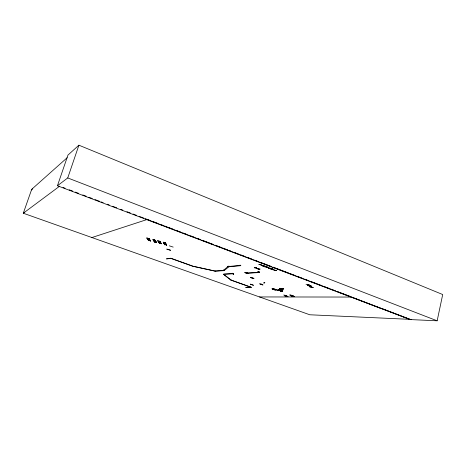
<?xml version="1.0" encoding="UTF-8"?>
<svg xmlns="http://www.w3.org/2000/svg" width="466" height="466" viewBox="0 0 466 466"><rect width="100%" height="100%" fill="white"/><g stroke="black" fill="none" stroke-linecap="round" stroke-linejoin="round"><path stroke-width="0.7" d="M259.818 283.835L262.888 284.947M307.566 285.378L311.678 286.287L307.985 285.699M307.63 285.454L311.271 286.031M309.506 286.741L313.245 287.423M309.558 286.806L313.239 287.446M284.819 295.887L288.087 296.562L284.819 295.869M253.941 278.388L250.347 277.579L253.906 278.301M437.155 320.806L442.7 294.535L78.905 145.194L67.978 155.061L57.434 185.753L410.266 319.571L437.155 320.806L67.739 177.942L57.434 185.753M410.266 319.571L382.271 308.719M279.379 288.903L282.955 289.91M279.909 288.262L283.491 289.264M381.555 308.678L351.521 297.052L411.193 319.728M309.436 285.262L309.325 285.71L309.226 285.32M309.535 285.338L309.273 285.687L309.401 285.25M272.022 268.701L271.894 269.132C280.445 271.433 271.352 270.274 271.946 268.707M272.202 269.237L272.389 268.964M267.117 266.768L264.834 266.907L267.181 266.587M257.972 272.103L258.077 271.73M258.31 271.818L258.193 272.226L258.211 271.829M258.362 271.847L257.937 272.097M258.805 272.319L259.463 272.563L246.275 273.192L258.805 272.319L258.892 271.998L259.55 272.243M257.96 272.033L259.393 272.196M233.151 273.466L233.058 273.816L223.663 274.177L232.342 273.554L232.441 273.204M223.628 270.379L224.35 270.641L215.129 271.096L223.628 270.379L223.721 270.03M227.804 266.313L229.528 266.29M227.757 266.465L229.54 266.354L227.833 266.302M229.022 266.185L228.888 266.797L228.194 266.54L240.206 265.404L240.887 265.655L228.853 266.785L224.14 270.612L223.441 270.402L228.282 266.232L228.94 266.47M228.777 266.453L229.074 266.313M223.441 270.402L223.523 270.099M282.46 290.429L278.913 289.456L282.483 290.382M166.851 249.135L170.649 250.294L166.875 249.112M67.739 177.942L78.905 145.194M289.875 295.019L293.178 295.642M244.813 272.581L248.442 273.396L244.755 272.558M309.663 284.901L306.034 284.272M250.376 284.173L253.376 285.262M277.416 290.12L279.268 290.085M279.128 290.05L277.264 290.097L279.14 290.05M272.942 268.952L270.816 269.179M270.793 269.132L272.756 268.94M259.032 264.671L261.129 264.542L258.846 264.647M254.407 267.804L256.416 267.688L254.238 267.769M232.674 273.379L233.746 274.34L232.493 273.385M240.555 265.206L238.668 265.387M264.81 282.623L263.639 282.978L264.775 282.635M260.494 284.423L261.426 284.097M261.263 284.068L260.506 284.481M169.327 245.821L173.189 247.102M281.738 288.809L280.835 289.904M31.461 189.994L32.696 188.835M67.162 157.735L31.7 189.312L23.3 213.224L309.814 314.777L410.313 319.361M24.453 212.304L23.3 213.224L59.654 186.173M148.456 240.456L148.753 240.526M152.865 239.466L154.45 242M150.431 240.98L148.741 238.423L150.39 240.969M153.39 239.699L154.829 242.099M154.491 239.903L156.157 242.536L154.456 239.891M154.59 240.019L156.11 242.536M154.974 240.124C160.065 248.017 151.036 234.456 156.524 242.646M157.782 240.689L159.43 243.328M160.852 243.625L159.372 241.114M159.756 241.213L161.23 243.724M163.246 242.174L164.655 244.667M164.882 244.819L163.729 242.396L165.18 244.889M159.855 241.336L161.376 243.846L159.797 241.225M164.976 242.728C163.432 241.924 169.309 249.211 164.935 242.716M165.22 242.699L166.601 245.186M166.642 245.198L165.261 242.71M148.508 238.272L150.052 240.881M150.203 240.835L148.66 238.394M264.647 282.973L264.344 282.85M261.042 284.318L261.141 284.429M91.837 237.567L147.134 219.498M282.676 288.541L283.013 288.652M278.959 289.869L279.285 289.974M283.544 288.501L282.46 288.821M278.942 290.178L279.984 289.869L278.808 290.132M281.569 288.774L280.695 289.864M261.007 284.377L261.263 284.411M171.43 258.461L166.438 258.875L170.789 258.228L193.052 266.226L215.321 271.154L192.773 266.255L171.173 258.496M148.491 240.468L146.767 237.887L148.87 240.567M159.221 241.161L160.735 243.683M154.695 242.163L152.965 239.588M164.9 244.831L163.281 242.186M166.717 245.314L165.319 242.821M307.985 284.679L307.991 284.761M309.756 286.019L311.265 286.992M262.841 266.144L264.944 265.964L262.841 266.168M257.972 269.15L260.115 269.063L258.112 269.231M268.597 268.34L270.921 268.235L268.655 268.329M274.352 270.513L276.705 270.426L274.41 270.501M246.322 272.913L246.823 273.128L246.264 272.93M257.815 272.086L259.288 271.958M247.714 273.024L245.739 273.093M259.399 272.231L257.436 272.348M262.882 284.959L259.719 283.841M251.081 287.196L245.699 287.341L251.652 287.4L230.571 279.915L223.441 274.224L231.2 280.054L230.897 280.072L250.766 287.202M282.466 291.267L280.59 291.285L282.297 291.227M285.291 295.374L286.223 296.085M291.471 295.351L292.502 296.166M259.469 296.941L350.799 297.052M311.375 287.085L309.931 286.124M292.619 296.195L291.646 295.397M286.45 296.201L285.46 295.409M233.204 273.868L233.617 273.991L233.25 273.909M260.115 264.636L263.727 265.993M263.628 266.004L260.045 264.641M269.651 268.235L266.051 266.919L269.692 268.247M255.455 267.769L258.933 269.063M258.88 269.08L255.45 267.799M228.981 266.569L228.666 266.453M281.359 291.221L278.388 290.143L281.394 291.233M289.829 294.955L293.231 295.654M251.64 277.497L252.45 278.313M228.154 266.569L228.888 266.797M283.736 288.536L282.512 288.815M272.249 268.83L271.958 268.713M250.452 284.155L253.469 285.268M232.342 273.554L233.058 273.816M280.596 291.314L282.332 291.186M257.43 272.36L259.253 272.138M239.809 265.393L240.182 265.504M63.05 187.46L65.089 188.235M69.166 189.784L72.597 191.048M75.282 192.103L78.707 193.373M82.756 194.939L86.181 196.209M88.872 197.264L92.291 198.533M94.982 199.582L99.765 201.37M101.099 201.906L103.161 202.663M107.215 204.225L109.254 204.999M112.65 206.287L116.739 207.824M120.805 209.38L122.855 210.149M126.921 211.704L130.323 212.985M133.031 214.022L136.439 215.309M139.148 216.346L143.907 218.146M145.264 218.665L147.303 219.439M147.984 219.696L150.023 220.47M152.737 221.501L157.496 223.307M161.568 224.857L163.607 225.626M164.964 226.144L167.003 226.919M169.041 227.693L173.119 229.237M177.196 230.786L180.592 232.074M183.313 233.105L186.709 234.392M190.78 235.942L194.182 237.229M196.897 238.26L200.293 239.553M203.013 240.584L207.766 242.39M209.129 242.903L213.882 244.708M215.24 245.227L221.356 247.545M222.713 248.063L227.472 249.863M228.829 250.382L230.868 251.157M234.264 252.444L238.342 253.993M241.056 255.024L244.452 256.312M247.172 257.343L251.925 259.148M254.646 260.179L258.042 261.467M260.762 262.498L265.515 264.304M266.872 264.822L271.631 266.628M272.989 267.14L288.617 273.07M290.65 273.845L294.728 275.394M298.124 276.682L302.201 278.231M304.921 279.262L308.317 280.549M311.032 281.58L315.791 283.386M317.148 283.905L321.907 285.705M324.621 286.736L329.38 288.541M330.738 289.06L335.491 290.866M336.848 291.378L351.119 296.795M147.809 219.754L200.1 239.594M201.458 240.107L213.678 244.743M215.036 245.262L271.398 266.645M272.756 267.164L335.229 290.866M336.586 291.384L350.846 296.795M307.834 284.65L309.436 285.722M283.718 295.013L286.945 295.677M159.471 241.231L160.887 243.631M157.823 240.701L159.809 243.427L158.207 240.8M153.349 239.687L154.863 242.11M147.023 237.969L148.701 240.526M147.407 238.068L149.021 240.514M148.992 238.493L150.675 241.05M154.339 239.949L155.854 242.454M157.881 240.811L159.419 243.334M163.345 242.297L164.696 244.679M290.918 295.799L294.285 296.568L290.918 295.799M279.454 288.751L283.013 289.794L279.449 288.792M272.697 289.229A2.26 0.361 15 0 0 276.379 290.038A2.278 0.361 15 0 0 273.763 288.885A2.278 0.361 15 0 0 272.686 289.229A2.278 0.361 15 0 0 276.39 290.038A2.26 0.361 15 0 0 273.769 288.891A2.26 0.361 15 0 0 272.697 289.229"/></g></svg>
